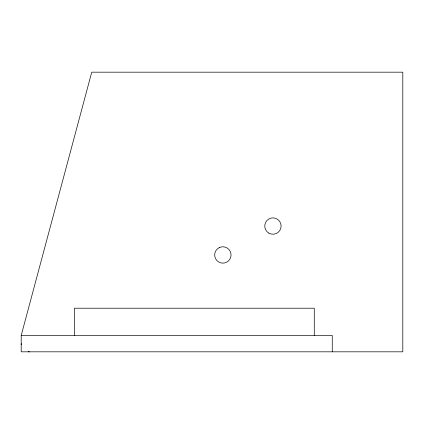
<?xml version="1.0" encoding="UTF-8"?>
<svg xmlns="http://www.w3.org/2000/svg" width="424" height="424" viewBox="0 0 424 424"><rect width="100%" height="100%" fill="white"/><g stroke="black" fill="none" stroke-linecap="round" stroke-linejoin="round"><path stroke-width="0.64" d="M21.2 335.464L91.748 72.181L402.8 72.181L402.8 351.819L21.2 351.819L21.2 335.464L332.257 335.464L332.257 351.819M314.269 335.464L314.269 308.206L74.407 308.206L74.407 335.464M29.378 351.819A8.178 8.178 0 0 1 28.307 351.75M21.269 344.707A8.178 8.178 0 0 1 21.2 343.641M219.431 247.537L217.629 248.676A8.178 8.178 0 0 0 215.434 258.391L216.574 260.193A8.178 8.178 0 0 0 226.284 262.387L228.091 261.248A8.178 8.178 0 0 0 230.285 251.538L229.14 249.731A8.178 8.178 0 0 0 219.431 247.537M268.843 233.131A8.178 8.178 0 0 0 281.112 226.05A8.178 8.178 0 0 0 268.843 218.97A8.178 8.178 0 0 0 268.843 233.131"/></g></svg>
